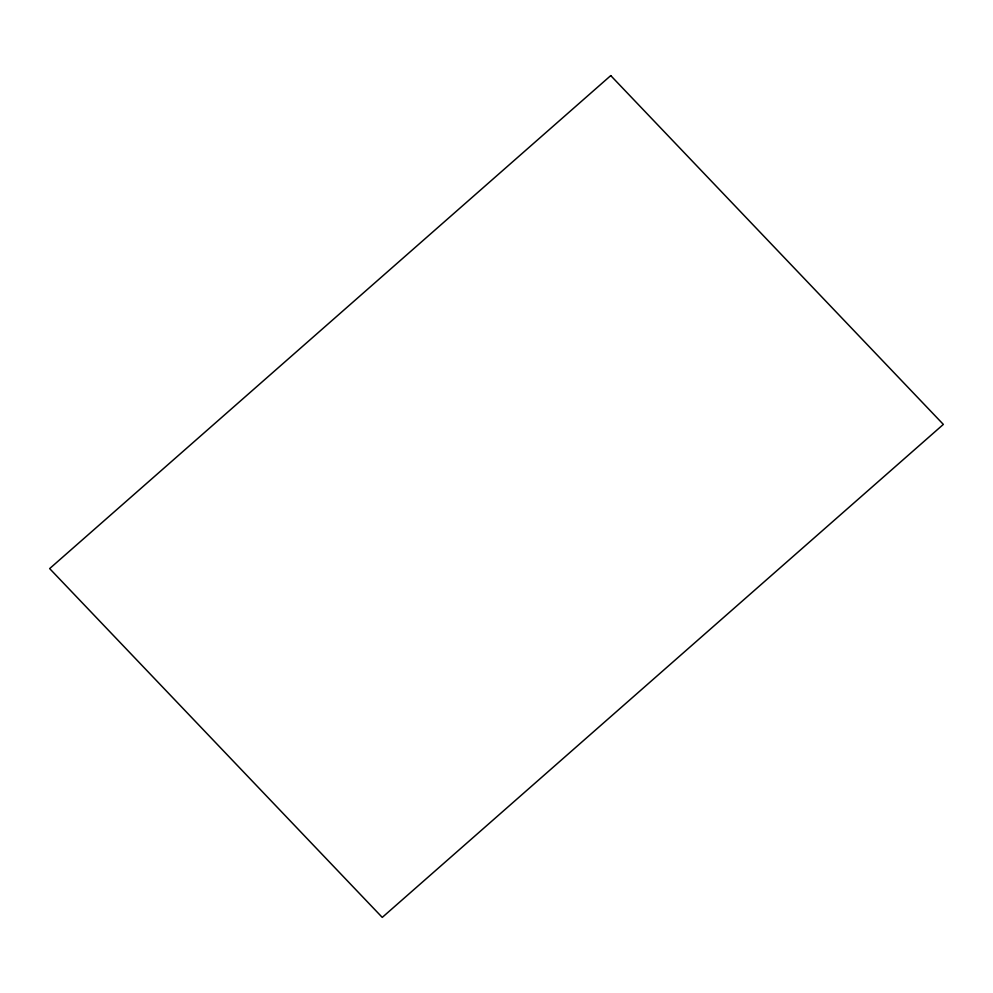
<?xml version="1.0" encoding="UTF-8"?>
<svg xmlns="http://www.w3.org/2000/svg" width="993" height="993" viewBox="0 0 993 993"><rect width="100%" height="100%" fill="white"/><g stroke="black" fill="none" stroke-linecap="round" stroke-linejoin="round"><path stroke-width="1.49" d="M610.745 75.605L49.65 568.592L382.255 917.395L943.35 424.408L610.745 75.605"/></g></svg>
